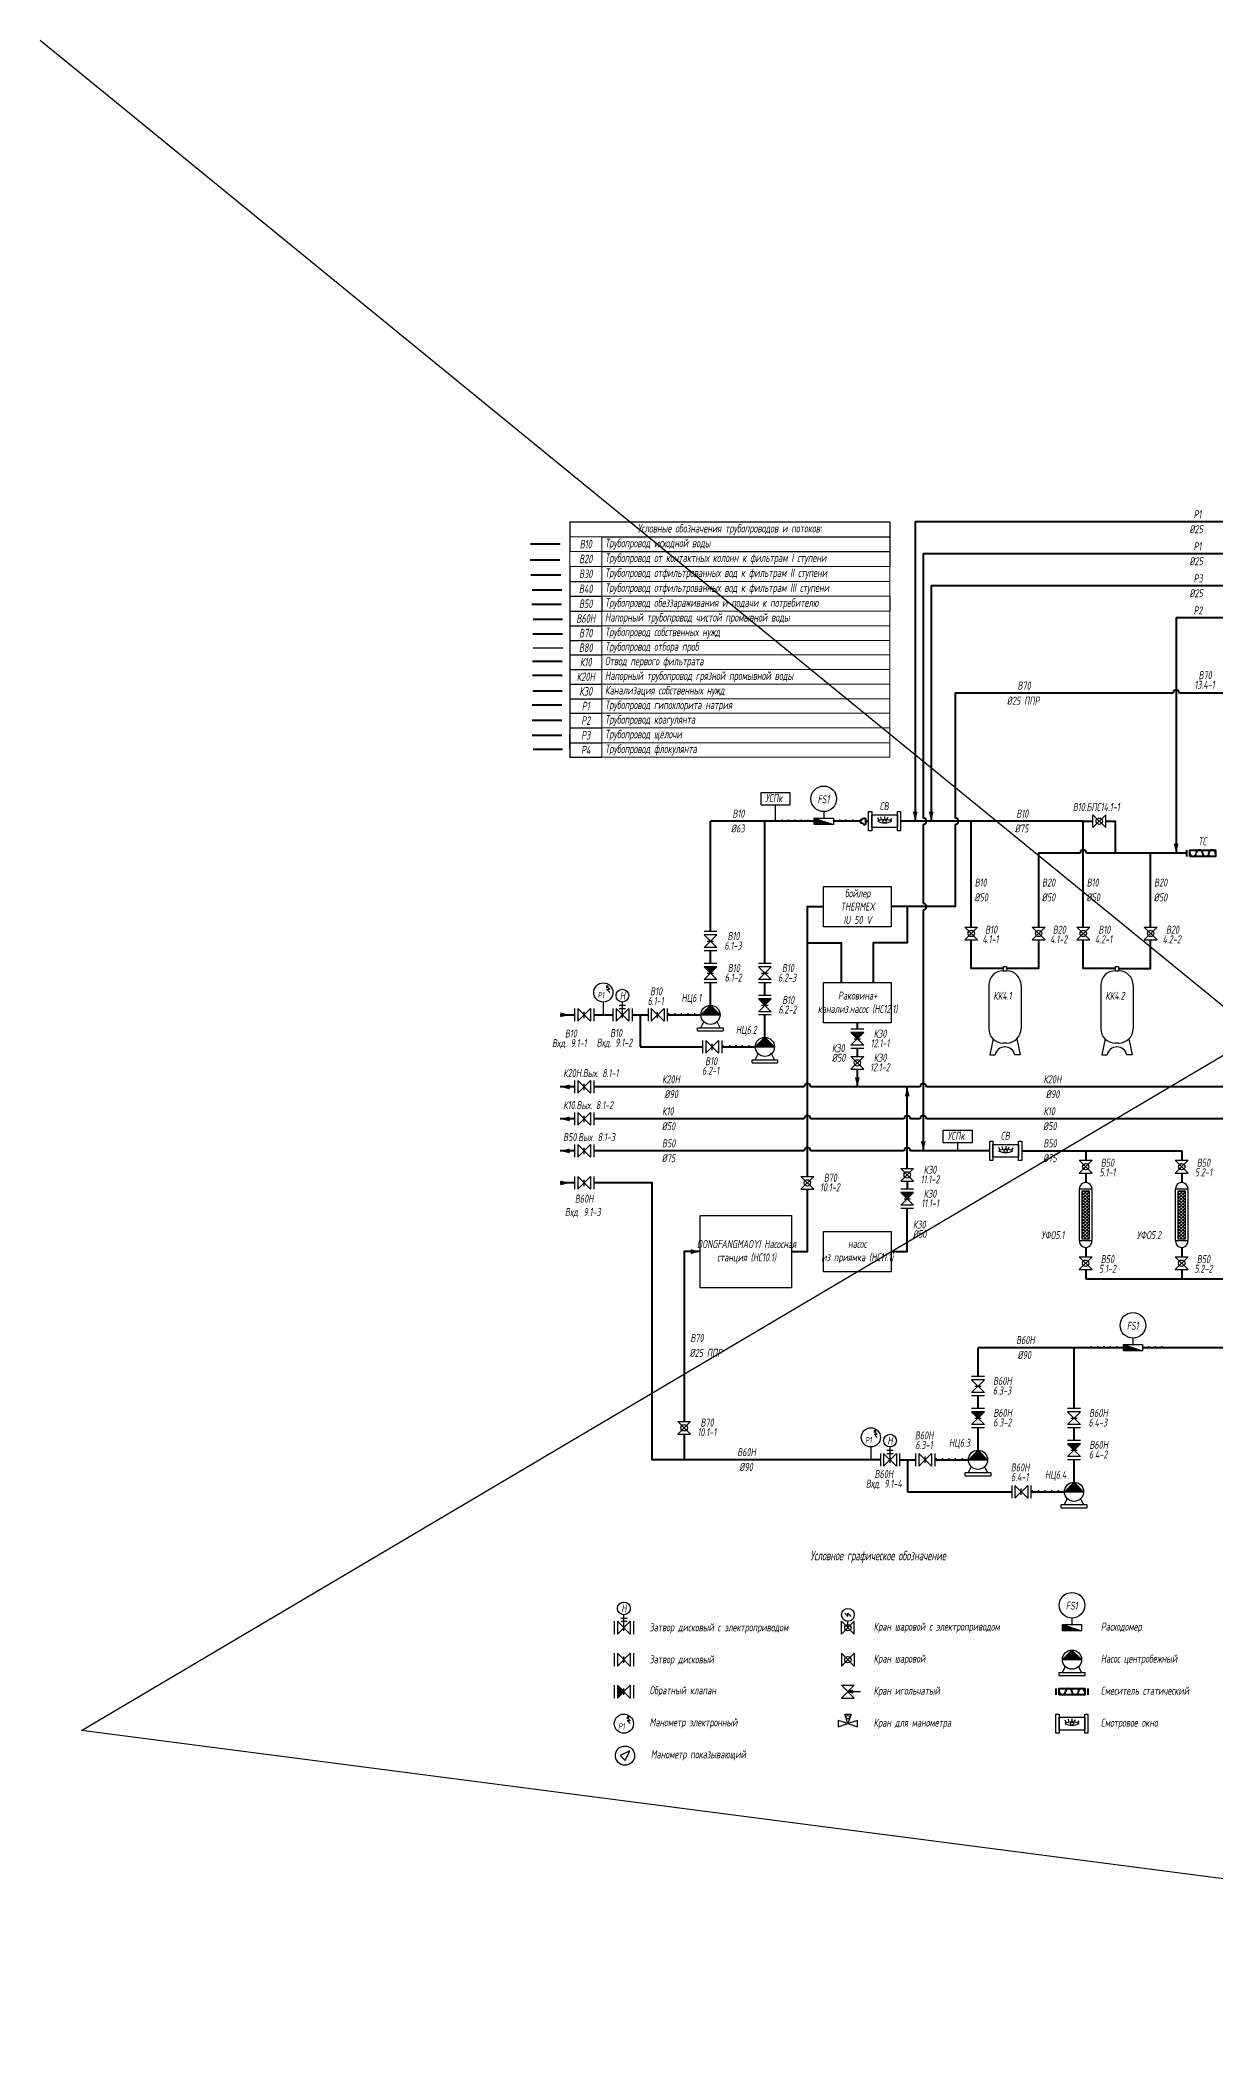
# Model space of a CAD drawing. Header units: millimetres. Extents: x 54840 to 353188, y -9604 to 53001.
# Drawn here: x 54840 to 91577, y -9604 to 53001 of the extents above; entities that cross this region are included whole.
import ezdxf

# ---------------------------------------------------------------- set-up
doc = ezdxf.new("R2010")
doc.units = ezdxf.units.MM
for name, color, linetype in [('1', 7, 'Continuous'), ('2', 7, 'Continuous'), ('G', 5, 'Continuous'), ('В80', 1, 'Continuous')]:
    doc.layers.add(name, color=color, linetype=linetype)
for name, color, linetype, lineweight in [('В10', 66, 'Continuous', 40), ('В30', 136, 'Continuous', 40), ('В40', 142, 'Continuous', 40), ('В50', 180, 'Continuous', 40), ('В60Н', 140, 'Continuous', 40), ('В70', 120, 'Continuous', 40), ('К20Н', 33, 'Continuous', 40), ('К30', 54, 'Continuous', 40), ('Р1', 202, 'Continuous', 40), ('Р4', 210, 'Continuous', 40)]:
    doc.layers.add(name, color=color, linetype=linetype, lineweight=lineweight)
for name, color, linetype, lineweight, true_color in [('В20', 7, 'Continuous', 40, 0x0a7800), ('К10', 7, 'Continuous', 40, 0xffbe00), ('Р2', 7, 'Continuous', 40, 0x991b1e), ('Р3', 7, 'Continuous', 40, 0xd19cc7)]:
    doc.layers.add(name, color=color, linetype=linetype, lineweight=lineweight, true_color=true_color)
doc.layers.add('Надписи', color=7, linetype='Continuous', true_color=0x93278f)
doc.styles.add('Eskd знаки', font='eskd.shx', dxfattribs={"width": 0.8, "oblique": 10})

# ---------------------------------------------------------------- blocks, each defined once
blk = doc.blocks.new('*T42')
at = {"color": 0, "linetype": 'ByBlock', "lineweight": -2, "transparency": 16777216}
for p, q in [((0, 0), (10000, 0)), ((0, 0), (0, -467)), ((10000, 0), (10000, -1389)), ((1000, -467), (10000, -467)), ((1000, -922), (10000, -922)), ((0, -1389), (0, -7352)), ((0, -1856), (1000, -1856)), ((0, -2322), (1000, -2322)), ((1000, -2322), (1000, -2789)), ((10000, -2322), (10000, -2789)), ((0, -2789), (1000, -2789)), ((0, -3244), (1000, -3244)), ((0, -3700), (1000, -3700)), ((0, -4156), (1000, -4156)), ((0, -4611), (1000, -4611)), ((0, -5067), (1000, -5067)), ((0, -5522), (1000, -5522)), ((0, -5978), (1000, -5978)), ((0, -6433), (1000, -6433)), ((0, -6896), (1000, -6896)), ((0, -7352), (1000, -7352))]:
    blk.add_line(p, q, dxfattribs=at)
at = {"color": 7, "linetype": 'ByBlock', "lineweight": 15, "transparency": 16777216}
for p, q in [((0, -467), (1000, -467)), ((0, -467), (0, -1389)), ((1000, -467), (1000, -2322)), ((0, -922), (1000, -922)), ((0, -1389), (10000, -1389)), ((1000, -1856), (10000, -1856)), ((10000, -1389), (10000, -2322)), ((1000, -2322), (10000, -2322)), ((1000, -2789), (10000, -2789)), ((1000, -2789), (1000, -7352)), ((10000, -2789), (10000, -7352)), ((1000, -3244), (10000, -3244)), ((1000, -3700), (10000, -3700)), ((1000, -4156), (10000, -4156)), ((1000, -4611), (10000, -4611)), ((1000, -5067), (10000, -5067)), ((1000, -5522), (10000, -5522)), ((1000, -5978), (10000, -5978)), ((1000, -6433), (10000, -6433)), ((1000, -6896), (10000, -6896)), ((1000, -7352), (10000, -7352))]:
    blk.add_line(p, q, dxfattribs=at)
at = {"color": 0, "transparency": 16777216, "style": 'Eskd знаки'}
for s, insert, char_height, width, attachment_point in [('В10', (500, -694), 266.7, 910, 5), ('Трубопровод исходной воды', (1100, -694), 266.67, 8800.02, 4), ('Условные обозначения трубопроводов и потоков:', (5000, -233), 266.67, 9997.82, 5), ('В20', (500, -1156), 266.7, 910, 5), ('Трубопровод от контактных колонн к фильтрам I ступени', (1100, -1156), 266.67, 8800.02, 4), ('В30', (500, -1622), 266.7, 970, 5), ('Трубопровод отфильтрованных вод к фильтрам II ступени', (1100, -1622), 266.67, 8800.02, 4), ('В40', (500, -2089), 266.7, 970, 5), ('В50', (500, -2556), 266.7, 970, 5), ('Трубопровод отфильтрованных вод к фильтрам III ступени', (1100, -2089), 266.67, 8800.02, 4), ('Трубопровод обеззараживания и подачи к потребителю', (1100, -2556), 266.67, 8800.02, 4), ('В60Н', (500, -3017), 266.7, 970, 5), ('Напорный трубопровод чистой промывной воды', (1100, -3017), 266.67, 8800.02, 4), ('В70', (500, -3472), 266.7, 970, 5), ('Трубопровод собственных нужд', (1100, -3472), 266.67, 8800.02, 4), ('В80', (500, -3928), 266.7, 970, 5), ('К10', (500, -4383), 266.7, 970, 5), ('Отвод первого фильтрата', (1100, -4383), 266.67, 8800.02, 4), ('Трубопровод отбора проб', (1100, -3928), 266.67, 8800.02, 4), ('К20Н', (500, -4839), 266.7, 970, 5), ('Напорный трубопровод грязной промывной воды', (1100, -4839), 266.67, 8800.02, 4), ('К30', (500, -5294), 266.7, 970, 5), ('Р1', (500, -5750), 266.7, 970, 5), ('Канализация собственных нужд', (1100, -5294), 266.67, 8800.02, 4), ('Трубопровод гипохлорита натрия', (1100, -5750), 266.67, 8800.02, 4), ('Р2', (500, -6206), 266.7, 970, 5), ('Трубопровод коагулянта', (1100, -6206), 266.67, 8800.02, 4), ('Р3', (500, -6665), 266.7, 970, 5), ('Трубопровод щёлочи', (1100, -6665), 266.67, 8800.02, 4), ('Р4', (500, -7124), 266.7, 970, 5), ('Трубопровод флокулянта', (1100, -7124), 266.67, 8800.02, 4)]:
    blk.add_mtext(s, dxfattribs=dict(at, insert=insert, char_height=char_height, width=width, attachment_point=attachment_point))

msp = doc.modelspace()

# ---------------------------------------------------------------- hatches: boundary and pattern name
h = msp.add_hatch(color=256)
h.dxf.hatch_style = 1
h.paths.add_polyline_path([(75984, 24046), (75584, 24046), (75784, 23846)])
h = msp.add_hatch(color=256)
h.dxf.hatch_style = 1
h.paths.add_polyline_path([(76084, 22546), (75784, 22846), (75485, 22546)])
h = msp.add_hatch(color=256)
h.dxf.hatch_style = 1
h.paths.add_polyline_path([(77684, 23046), (77284, 23046), (77484, 22846)])
h = msp.add_hatch(color=256)
h.dxf.hatch_style = 1
h.paths.add_polyline_path([(80573, 21996), (80173, 21996), (80373, 21796)])
h = msp.add_hatch(color=256)
h.dxf.hatch_style = 1
h.paths.add_polyline_path([(77784, 21546), (77484, 21846), (77185, 21546)])
h = msp.add_hatch(color=256)
h.dxf.hatch_style = 1
h.paths.add_polyline_path([(82132, 16996), (81732, 16996), (81932, 16796)])
h = msp.add_hatch(color=256)
h.dxf.hatch_style = 1
h.paths.add_polyline_path([(84344, 10146), (83944, 10146), (84144, 9946)])
h = msp.add_hatch(color=256)
h.dxf.hatch_style = 1
h.paths.add_polyline_path([(84443, 8646), (84144, 8946), (83845, 8646)])
h = msp.add_hatch(color=256)
h.dxf.hatch_style = 1
h.paths.add_polyline_path([(87344, 9146), (86944, 9146), (87144, 8946)])
h = msp.add_hatch(color=256)
h.dxf.hatch_style = 1
h.paths.add_polyline_path([(87443, 7646), (87144, 7946), (86845, 7646)])
h = msp.add_hatch(color=256)
h.dxf.hatch_style = 1
h.paths.add_polyline_path([(87378, 2402), (87079, 2702), (86780, 2402)])
h = msp.add_hatch(color=256)
h.dxf.hatch_style = 1
h.paths.add_polyline_path([(72879, 1602), (72879, 1202), (73079, 1402)])
at = {"layer": '1'}
h = msp.add_hatch(dxfattribs=at)
h.set_pattern_fill('ANSI37', color=256, scale=22.5, angle=-90, style=0)
h.set_pattern_definition([(315, (43495.554, 36846.265), (50.51394, 50.51394), []), (45, (43495.554, 36846.265), (-50.51394, 50.51394), [])])
h.paths.add_polyline_path([(87402, 15540), (87615, 15540), (87615, 17051), (87402, 17051)])
h = msp.add_hatch(dxfattribs=at)
h.set_pattern_fill('ANSI37', color=256, scale=22.5, angle=-90, style=0)
h.set_pattern_definition([(315, (46495.554, 36846.265), (50.51394, 50.51394), []), (45, (46495.554, 36846.265), (-50.51394, 50.51394), [])])
h.paths.add_polyline_path([(90402, 15540), (90615, 15540), (90615, 17051), (90402, 17051)])
at = {"layer": '2', "ltscale": 0.5}
for points in [[(79025, 28696), (79025, 28496), (79625, 28496)], [(88684, 12246), (88684, 12046), (89284, 12046)], [(86779, 3502), (86779, 3302), (87379, 3302)]]:
    msp.add_hatch(color=256, dxfattribs=at).paths.add_polyline_path(points)

# ---------------------------------------------------------------- linework, layer by layer
for p, q in [((78025, 28596), (78025, 28646)), ((78225, 28596), (78225, 28646)), ((78425, 28596), (78425, 28646)), ((78625, 28596), (78625, 28646)), ((78825, 28646), (78825, 28596)), ((79825, 28596), (79825, 28646)), ((80025, 28596), (80025, 28646)), ((80225, 28646), (80225, 28596)), ((87732, 28396), (87732, 28796)), ((87732, 28796), (88132, 28396)), ((87732, 28396), (88132, 28796)), ((88132, 28396), (88132, 28796)), ((75984, 25146), (75584, 25146)), ((75984, 25046), (75584, 25046)), ((75584, 25046), (75984, 24646)), ((75984, 25046), (75584, 24646)), ((83732, 25291), (84132, 25291)), ((84132, 25291), (83732, 24891)), ((83732, 25291), (84132, 24891)), ((85837, 25291), (86237, 25291)), ((86237, 25291), (85837, 24891)), ((85837, 25291), (86237, 24891)), ((87232, 25291), (87632, 25291)), ((87632, 25291), (87232, 24891)), ((87232, 25291), (87632, 24891)), ((89337, 25291), (89737, 25291)), ((89737, 25291), (89337, 24891)), ((89337, 25291), (89737, 24891)), ((75984, 24646), (75584, 24646)), ((75984, 24546), (75584, 24546)), ((75684, 24846), (75884, 24846)), ((83732, 24891), (84132, 24891)), ((85837, 24891), (86237, 24891)), ((87232, 24891), (87632, 24891)), ((89337, 24891), (89737, 24891)), ((75984, 24146), (75584, 24146)), ((75984, 24046), (75584, 24046)), ((75584, 24046), (75984, 23646)), ((75984, 24046), (75584, 23646)), ((75684, 23846), (75884, 23846)), ((77684, 24146), (77284, 24146)), ((77684, 24046), (77284, 24046)), ((77284, 24046), (77684, 23646)), ((77684, 24046), (77284, 23646)), ((77384, 23846), (77584, 23846)), ((72637, 23346), (72537, 23446)), ((72637, 23246), (72537, 23346)), ((72537, 23346), (72637, 23346)), ((75984, 23646), (75584, 23646)), ((75984, 23546), (75584, 23546)), ((77684, 23646), (77284, 23646)), ((77684, 23546), (77284, 23546)), ((71539, 22746), (71539, 22346)), ((71639, 22746), (71639, 22346)), ((71639, 22346), (72039, 22746)), ((71639, 22746), (72039, 22346)), ((71839, 22446), (71839, 22646)), ((72039, 22746), (72039, 22346)), ((72139, 22746), (72139, 22346)), ((72437, 22946), (72437, 22546)), ((72734, 22746), (72734, 22346)), ((72834, 22746), (72834, 22346)), ((72834, 22346), (73234, 22746)), ((72834, 22746), (73234, 22346)), ((72934, 22846), (73134, 22846)), ((72934, 22746), (73134, 22746)), ((73034, 22446), (73034, 22946)), ((73234, 22746), (73234, 22346)), ((73334, 22746), (73334, 22346)), ((73834, 22746), (73834, 22346)), ((73934, 22746), (73934, 22346)), ((73934, 22346), (74334, 22746)), ((73934, 22746), (74334, 22346)), ((74134, 22446), (74134, 22646)), ((74334, 22746), (74334, 22346)), ((74434, 22746), (74434, 22346)), ((74484, 22546), (74484, 22596)), ((74684, 22546), (74684, 22596)), ((74884, 22546), (74884, 22596)), ((75084, 22546), (75084, 22596)), ((75284, 22596), (75284, 22546)), ((75484, 22546), (76084, 22546)), ((77684, 23146), (77284, 23146)), ((77684, 23046), (77284, 23046)), ((77284, 23046), (77684, 22646)), ((77684, 23046), (77284, 22646)), ((77684, 22646), (77284, 22646)), ((77684, 22546), (77284, 22546)), ((77384, 22846), (77584, 22846)), ((75384, 22046), (75384, 22146)), ((75384, 22146), (76184, 22146)), ((75384, 22046), (76184, 22046)), ((75484, 22146), (75584, 22346)), ((76084, 22146), (75984, 22346)), ((76184, 22146), (76184, 22046)), ((80573, 22096), (80173, 22096)), ((80573, 21996), (80173, 21996)), ((80173, 21996), (80573, 21596)), ((80573, 21996), (80173, 21596)), ((75535, 21746), (75535, 21346)), ((75635, 21746), (75635, 21346)), ((75635, 21346), (76035, 21746)), ((75635, 21746), (76035, 21346)), ((75835, 21446), (75835, 21646)), ((76035, 21746), (76035, 21346)), ((76135, 21746), (76135, 21346)), ((76185, 21546), (76185, 21596)), ((76385, 21546), (76385, 21596)), ((76585, 21546), (76585, 21596)), ((76785, 21546), (76785, 21596)), ((76985, 21596), (76985, 21546)), ((77184, 21546), (77784, 21546)), ((77184, 21146), (77284, 21346)), ((77784, 21146), (77684, 21346)), ((80573, 21596), (80173, 21596)), ((80573, 21496), (80173, 21496)), ((80273, 21796), (80473, 21796)), ((77084, 21046), (77084, 21146)), ((77084, 21146), (77884, 21146)), ((77084, 21046), (77884, 21046)), ((77884, 21146), (77884, 21046)), ((80173, 21246), (80573, 21246)), ((80573, 21246), (80173, 20846)), ((80173, 21246), (80573, 20846)), ((80173, 20846), (80573, 20846)), ((71539, 20496), (71539, 20096)), ((71639, 20496), (71639, 20096)), ((71639, 20096), (72039, 20496)), ((71639, 20496), (72039, 20096)), ((71839, 20196), (71839, 20396)), ((72039, 20496), (72039, 20096)), ((72139, 20496), (72139, 20096)), ((71539, 19496), (71539, 19096)), ((71639, 19496), (71639, 19096)), ((71639, 19096), (72039, 19496)), ((71639, 19496), (72039, 19096)), ((72039, 19496), (72039, 19096)), ((72139, 19496), (72139, 19096)), ((71839, 19196), (71839, 19396)), ((71539, 18496), (71539, 18096)), ((71639, 18496), (71639, 18096)), ((71639, 18096), (72039, 18496)), ((71639, 18496), (72039, 18096)), ((71839, 18196), (71839, 18396)), ((72039, 18496), (72039, 18096)), ((72139, 18496), (72139, 18096)), ((81732, 17746), (82132, 17746)), ((82132, 17746), (81732, 17346)), ((81732, 17746), (82132, 17346)), ((87308, 18002), (87708, 18002)), ((87708, 18002), (87308, 17602)), ((87308, 18002), (87708, 17602)), ((87308, 17602), (87708, 17602)), ((90308, 18002), (90708, 18002)), ((90708, 18002), (90308, 17602)), ((90308, 18002), (90708, 17602)), ((90308, 17602), (90708, 17602)), ((71539, 17496), (71539, 17096)), ((71639, 17496), (71639, 17096)), ((71639, 17096), (72039, 17496)), ((71639, 17496), (72039, 17096)), ((71839, 17196), (71839, 17396)), ((72039, 17496), (72039, 17096)), ((72139, 17496), (72139, 17096)), ((78612, 17496), (79012, 17496)), ((79012, 17496), (78612, 17096)), ((78612, 17496), (79012, 17096)), ((78612, 17096), (79012, 17096)), ((81732, 17346), (82132, 17346)), ((82132, 17096), (81732, 17096)), ((82132, 16996), (81732, 16996)), ((81732, 16996), (82132, 16596)), ((82132, 16996), (81732, 16596)), ((82132, 16596), (81732, 16596)), ((82132, 16496), (81732, 16496)), ((81832, 16796), (82032, 16796)), ((87308, 14987), (87708, 14987)), ((87708, 14987), (87308, 14587)), ((87308, 14987), (87708, 14587)), ((87308, 14587), (87708, 14587)), ((90308, 14987), (90708, 14987)), ((90708, 14987), (90308, 14587)), ((90308, 14987), (90708, 14587)), ((90308, 14587), (90708, 14587)), ((87684, 12146), (87684, 12196)), ((87884, 12146), (87884, 12196)), ((88084, 12146), (88084, 12196)), ((88284, 12146), (88284, 12196)), ((88484, 12196), (88484, 12146)), ((89484, 12146), (89484, 12196)), ((89684, 12146), (89684, 12196)), ((89884, 12196), (89884, 12146)), ((84344, 11246), (83944, 11246)), ((84344, 11146), (83944, 11146)), ((83944, 11146), (84344, 10746)), ((84344, 11146), (83944, 10746)), ((84344, 10746), (83944, 10746)), ((84344, 10646), (83944, 10646)), ((84044, 10946), (84244, 10946)), ((84344, 10246), (83944, 10246)), ((84344, 10146), (83944, 10146)), ((83944, 10146), (84344, 9746)), ((84344, 10146), (83944, 9746)), ((87344, 10246), (86944, 10246)), ((87344, 10146), (86944, 10146)), ((86944, 10146), (87344, 9746)), ((87344, 10146), (86944, 9746)), ((74763, 9846), (75163, 9846)), ((75163, 9846), (74763, 9446)), ((74763, 9846), (75163, 9446)), ((74763, 9446), (75163, 9446)), ((80996, 9446), (80896, 9546)), ((80996, 9346), (80896, 9446)), ((80896, 9446), (80996, 9446)), ((84344, 9746), (83944, 9746)), ((84344, 9646), (83944, 9646)), ((84044, 9946), (84244, 9946)), ((87344, 9746), (86944, 9746)), ((87344, 9646), (86944, 9646)), ((87044, 9946), (87244, 9946)), ((80796, 9046), (80796, 8646)), ((81094, 8846), (81094, 8446)), ((81194, 8846), (81194, 8446)), ((81194, 8446), (81594, 8846)), ((81194, 8846), (81594, 8446)), ((81294, 8946), (81494, 8946)), ((81294, 8846), (81494, 8846)), ((81394, 8546), (81394, 9046)), ((81594, 8846), (81594, 8446)), ((81694, 8846), (81694, 8446)), ((82194, 8846), (82194, 8446)), ((82294, 8846), (82294, 8446)), ((82294, 8446), (82694, 8846)), ((82294, 8846), (82694, 8446)), ((82694, 8846), (82694, 8446)), ((82794, 8846), (82794, 8446)), ((87344, 9246), (86944, 9246)), ((87344, 9146), (86944, 9146)), ((86944, 9146), (87344, 8746)), ((87344, 9146), (86944, 8746)), ((87044, 8946), (87244, 8946)), ((82494, 8546), (82494, 8746)), ((82844, 8646), (82844, 8696)), ((83044, 8646), (83044, 8696)), ((83244, 8646), (83244, 8696)), ((83444, 8646), (83444, 8696)), ((83644, 8696), (83644, 8646)), ((83744, 8146), (83744, 8246)), ((83744, 8246), (84544, 8246)), ((83744, 8146), (84544, 8146)), ((83844, 8646), (84444, 8646)), ((83844, 8246), (83944, 8446)), ((84444, 8246), (84344, 8446)), ((84544, 8246), (84544, 8146)), ((87344, 8746), (86944, 8746)), ((87344, 8646), (86944, 8646)), ((85195, 7846), (85195, 7446)), ((85295, 7846), (85295, 7446)), ((85295, 7446), (85695, 7846)), ((85295, 7846), (85695, 7446)), ((85495, 7546), (85495, 7746)), ((85695, 7846), (85695, 7446)), ((85795, 7846), (85795, 7446)), ((85845, 7646), (85845, 7696)), ((86045, 7646), (86045, 7696)), ((86245, 7646), (86245, 7696)), ((86445, 7646), (86445, 7696)), ((86645, 7696), (86645, 7646)), ((86844, 7646), (87444, 7646)), ((86744, 7146), (86744, 7246)), ((86744, 7246), (87544, 7246)), ((86744, 7146), (87544, 7146)), ((86844, 7246), (86944, 7446)), ((87444, 7246), (87344, 7446)), ((87544, 7246), (87544, 7146)), ((73079, 3302), (73079, 3802)), ((79979, 3852), (80079, 3752)), ((80079, 3752), (80079, 3852)), ((80079, 3852), (80179, 3752)), ((72779, 3602), (72779, 3202)), ((72879, 3602), (72879, 3202)), ((72879, 3202), (73279, 3602)), ((72879, 3602), (73279, 3202)), ((72979, 3702), (73179, 3702)), ((72979, 3602), (73179, 3602)), ((73279, 3602), (73279, 3202)), ((73379, 3602), (73379, 3202)), ((79879, 3202), (79879, 3602)), ((79879, 3602), (80279, 3202)), ((79879, 3202), (80279, 3602)), ((80079, 3402), (80079, 3602)), ((80279, 3202), (80279, 3602)), ((72779, 2602), (72779, 2202)), ((72879, 2602), (72879, 2202)), ((72879, 2202), (73279, 2602)), ((72879, 2602), (73279, 2202)), ((73279, 2602), (73279, 2202)), ((73379, 2602), (73379, 2202)), ((79879, 2602), (79879, 2202)), ((80279, 2202), (79879, 2602)), ((80279, 2602), (79879, 2202)), ((80279, 2602), (80279, 2202)), ((73079, 2302), (73079, 2502)), ((86679, 1902), (86679, 2002)), ((86679, 2002), (87479, 2002)), ((86679, 1902), (87479, 1902)), ((86779, 2402), (87379, 2402)), ((86779, 2002), (86879, 2202)), ((87379, 2002), (87279, 2202)), ((87479, 2002), (87479, 1902)), ((72779, 1602), (72779, 1202)), ((72879, 1602), (72879, 1202)), ((72879, 1202), (73279, 1602)), ((72879, 1602), (73279, 1202)), ((73079, 1302), (73079, 1502)), ((73279, 1602), (73279, 1202)), ((73379, 1602), (73379, 1202)), ((79879, 1602), (80279, 1602)), ((80279, 1602), (79879, 1202)), ((79879, 1602), (80279, 1202)), ((80219, 1452), (80079, 1402)), ((80079, 1402), (80219, 1362)), ((80079, 1402), (80471, 1402)), ((80219, 1452), (80219, 1362)), ((79879, 1202), (80279, 1202)), ((80079, 402), (79979, 702)), ((79979, 702), (80179, 702)), ((80179, 702), (80079, 402)), ((73279, 502), (73179, 602)), ((73279, 402), (73179, 502)), ((73179, 502), (73279, 502)), ((79779, 502), (79779, 302)), ((80079, 402), (79779, 502)), ((79779, 302), (80079, 402)), ((80379, 502), (80079, 402)), ((80079, 402), (80379, 302)), ((80379, 302), (80379, 502)), ((73265, -447), (72965, -597)), ((72965, -597), (73115, -747)), ((73115, -747), (73265, -447)), ((73115, -747), (73265, -447))]:
    msp.add_line(p, q)
at = {"ltscale": 10}
for p, q in [((75784, 22846), (75485, 22546)), ((75784, 22846), (76084, 22546)), ((77484, 21846), (77185, 21546)), ((77484, 21846), (77784, 21546)), ((84144, 8946), (83845, 8646)), ((84144, 8946), (84443, 8646)), ((87144, 7946), (86845, 7646)), ((87144, 7946), (87443, 7646)), ((87079, 2702), (86780, 2402)), ((87079, 2702), (87378, 2402))]:
    msp.add_line(p, q, dxfattribs=at)
for points in [[(71389, 30860), (71389, 31310)], [(77815, 28596), (77815, 29096)], [(83508, 18296), (83508, 18546)]]:
    msp.add_lwpolyline(points)
for points in [[(78265, 29096), (77365, 29096), (77365, 29496), (78265, 29496)], [(79313, 26559), (81432, 26559), (81432, 25296), (79313, 25296)], [(79313, 23559), (81432, 23559), (81432, 22296), (79313, 22296)], [(83958, 18546), (83058, 18546), (83058, 18946), (83958, 18946)], [(75463, 16281), (78313, 16281), (78313, 14018), (75463, 14018)], [(79313, 15781), (81432, 15781), (81432, 14518), (79313, 14518)]]:
    msp.add_lwpolyline(points, close=True)
for centre, radius in [((87932, 28596), 100), ((83932, 25091), 100), ((86037, 25091), 100), ((87432, 25091), 100), ((89537, 25091), 100), ((72437, 23246), 300), ((73034, 23146), 200), ((75784, 22546), 300), ((77484, 21546), 300), ((80373, 21046), 100), ((81932, 17546), 100), ((87508, 17802), 100), ((90508, 17802), 100), ((78812, 17296), 100), ((87508, 14787), 100), ((90508, 14787), 100), ((74963, 9646), 100), ((80796, 9346), 300), ((81394, 9246), 200), ((84144, 8646), 300), ((87144, 7646), 300), ((73079, 4002), 200), ((80079, 3802), 200), ((80079, 3402), 100), ((87079, 2402), 300), ((80079, 2402), 100), ((73079, 402), 300), ((80079, 602), 56.9), ((73115, -597), 300)]:
    msp.add_circle(centre, radius)
at = {"layer": '1'}
for p, q in [((81045, 28633), (81010, 28704)), ((81132, 28653), (81112, 28731)), ((81225, 28746), (81225, 28646)), ((81298, 28651), (81337, 28720)), ((81406, 28622), (81454, 28689)), ((84932, 24061), (85037, 24061)), ((84932, 24061), (84932, 23922)), ((84932, 23922), (85037, 23922)), ((85037, 24061), (85037, 23922)), ((88432, 24061), (88537, 24061)), ((88432, 24061), (88432, 23922)), ((88432, 23922), (88537, 23922)), ((88537, 24061), (88537, 23922)), ((72537, 23446), (72587, 23446)), ((72587, 23446), (72537, 23446)), ((72537, 23446), (72537, 23396)), ((72537, 23396), (72587, 23446)), ((84479, 23469), (84479, 22118)), ((85490, 23469), (85490, 22118)), ((87979, 23469), (87979, 22118)), ((88990, 23469), (88990, 22118)), ((85037, 21665), (84932, 21665)), ((88537, 21665), (88432, 21665)), ((84829, 18333), (84794, 18404)), ((84916, 18353), (84895, 18430)), ((85008, 18446), (85008, 18346)), ((85082, 18351), (85120, 18420)), ((85189, 18322), (85238, 18389)), ((80896, 9546), (80946, 9546)), ((80946, 9546), (80896, 9546)), ((80896, 9546), (80896, 9496)), ((80896, 9496), (80946, 9546)), ((73179, 602), (73229, 602)), ((73229, 602), (73179, 602)), ((73179, 602), (73179, 552)), ((73179, 552), (73229, 602)), ((86899, 439), (86864, 510)), ((86986, 459), (86966, 537)), ((87079, 552), (87079, 452)), ((87152, 457), (87190, 526)), ((87259, 428), (87308, 495))]:
    msp.add_line(p, q, dxfattribs=at)
at = {"layer": '1', "ltscale": 0.166667}
for p, q in [((84614, 21795), (84510, 21296)), ((84510, 21296), (84676, 21296)), ((85459, 21296), (85293, 21296)), ((85355, 21795), (85459, 21296)), ((88114, 21795), (88010, 21296)), ((88010, 21296), (88176, 21296)), ((88959, 21296), (88793, 21296)), ((88855, 21795), (88959, 21296))]:
    msp.add_line(p, q, dxfattribs=at)
at = {"layer": '1'}
for points in [[(80725, 28896), (80825, 28896), (80825, 28296), (80725, 28296)], [(81625, 28896), (81725, 28896), (81725, 28296), (81625, 28296)], [(80825, 28796), (81625, 28796), (81625, 28396), (80825, 28396)], [(84508, 18596), (84608, 18596), (84608, 17996), (84508, 17996)], [(84608, 18496), (85408, 18496), (85408, 18096), (84608, 18096)], [(85408, 18596), (85508, 18596), (85508, 17996), (85408, 17996)], [(87702, 17106), (87702, 15484), (87314, 15484), (87314, 17106)], [(87615, 17051), (87615, 15540), (87402, 15540), (87402, 17051)], [(90702, 17106), (90702, 15484), (90314, 15484), (90314, 17106)], [(90615, 17051), (90615, 15540), (90402, 15540), (90402, 17051)], [(86579, 702), (86679, 702), (86679, 102), (86579, 102)], [(87479, 702), (87579, 702), (87579, 102), (87479, 102)], [(86679, 602), (87479, 602), (87479, 202), (86679, 202)]]:
    msp.add_lwpolyline(points, close=True, dxfattribs=at)
for centre in [(81225, 28596), (85008, 18296), (87079, 402)]:
    msp.add_circle(centre, 50, dxfattribs=at)
for centre, radius, start, end in [((81225, 28120), 527, 64.72028, 115.27972), ((81225, 29078), 531, 244.94238, 295.05762), ((84932, 23469), 454, 90, 180), ((85037, 23469), 454, 0, 90), ((88432, 23469), 454, 90, 180), ((88537, 23469), 454, 0, 90), ((84932, 22118), 454, 180, 270), ((85037, 22118), 454, 270, 0), ((88432, 22118), 454, 180, 270), ((88537, 22118), 454, 270, 0), ((85008, 17820), 527, 64.72028, 115.27972), ((85008, 18777), 531, 244.94238, 295.05762), ((87508, 17114), 194, 357.67129, 182.32871), ((90508, 17114), 194, 357.67129, 182.32871), ((87508, 15475), 194, 177.50774, 2.49226), ((90508, 15475), 194, 177.50774, 2.49226), ((87079, -74), 527, 64.72028, 115.27972), ((87079, 884), 531, 244.94238, 295.05762)]:
    msp.add_arc(centre, radius, start, end, dxfattribs=at)
at = {"layer": '1', "ltscale": 0.166667}
for centre in [(84984, 21229), (88484, 21229)]:
    msp.add_arc(centre, 316, 12.34176, 167.65824, dxfattribs=at)
at = {"layer": '2', "ltscale": 0.5}
for p, q in [((79325, 28904), (79325, 28696)), ((79025, 28696), (79625, 28496)), ((88684, 12246), (89284, 12046)), ((88984, 12454), (88984, 12246)), ((86779, 3502), (87379, 3302)), ((87079, 3710), (87079, 3502))]:
    msp.add_line(p, q, dxfattribs=at)
for points in [[(79025, 28696), (79625, 28696), (79625, 28496), (79025, 28496)], [(88684, 12246), (89284, 12246), (89284, 12046), (88684, 12046)], [(86779, 3502), (87379, 3502), (87379, 3302), (86779, 3302)]]:
    msp.add_lwpolyline(points, close=True, dxfattribs=at)
for centre in [(79325, 29296), (88984, 12846), (87079, 4102)]:
    msp.add_circle(centre, 400, dxfattribs=at)
at = {"layer": 'G', "color": 0}
msp.add_lwpolyline([(71389, 37479), (71389, 37018)], dxfattribs=at)
at = {"layer": 'В10'}
for p, q in [((71089, 37249), (70161, 37249)), ((77484, 28596), (75784, 28596)), ((75784, 25146), (75784, 28596)), ((77484, 24146), (77484, 28596)), ((79025, 28596), (77484, 28596)), ((80475, 28596), (79625, 28596)), ((80475, 28646), (80475, 28546)), ((80475, 28646), (80525, 28646)), ((80475, 28546), (80525, 28546)), ((80525, 28646), (80575, 28696)), ((80525, 28546), (80575, 28496)), ((80575, 28696), (80625, 28696)), ((80575, 28496), (80625, 28496)), ((80625, 28696), (80625, 28496)), ((80625, 28596), (80725, 28596)), ((75784, 24146), (75784, 24546)), ((75784, 22846), (75784, 23546)), ((77484, 23146), (77484, 23546)), ((71089, 22546), (71539, 22546)), ((72139, 22546), (72734, 22546)), ((73334, 22546), (73834, 22546)), ((73584, 22546), (73584, 21546)), ((74434, 22546), (75485, 22546)), ((77484, 21846), (77484, 22546)), ((73584, 21546), (75535, 21546)), ((76135, 21546), (77184, 21546))]:
    msp.add_line(p, q, dxfattribs=at)
for points in [[(87432, 25291), (87432, 28596), (81725, 28596)], [(83932, 25291), (83932, 28596)], [(87432, 28596), (87732, 28596)], [(88132, 28596), (88432, 28596), (88432, 27596)], [(84932, 23991), (83932, 23991), (83932, 24891)], [(88432, 23991), (87432, 23991), (87432, 24891)]]:
    msp.add_lwpolyline(points, dxfattribs=at)
msp.add_lwpolyline([(71089, 22546, 154, 0, 0), (71389, 22546, 0, 0, 0)], format="xyseb", dxfattribs=at)
at = {"layer": 'В20', "ltscale": 0.3}
msp.add_line((70153, 36760), (71081, 36760), dxfattribs=at)
at = {"layer": 'В20'}
msp.add_line((90660, 27696), (90660, 27496), dxfattribs=at)
at = {"layer": 'В20', "color": 7}
for p, q in [((86579, 1502), (86579, 1302)), ((87579, 1502), (87579, 1302))]:
    msp.add_line(p, q, dxfattribs=at)
at = {"layer": 'В20'}
for points in [[(87332, 27596), (86037, 27596), (86037, 25291)], [(90660, 27596), (87532, 27596)], [(89537, 25291), (89537, 27596)], [(86037, 24891), (86037, 23991), (85037, 23991)], [(88537, 23991), (89537, 23991), (89537, 24891)]]:
    msp.add_lwpolyline(points, dxfattribs=at)
msp.add_lwpolyline([(90760, 27496), (90760, 27696), (91560, 27696), (91560, 27496)], close=True, dxfattribs=at)
at = {"layer": 'В20', "color": 7}
msp.add_lwpolyline([(86679, 1302), (86679, 1502), (87479, 1502), (87479, 1302)], close=True, dxfattribs=at)
at = {"layer": 'В20'}
for centre, start, end in [((87432, 27596), 359.7459, 180.2541), ((90860, 27596), 180, 0), ((91060, 27596), 0, 180), ((91260, 27596), 180, 0), ((91460, 27596), 0, 180)]:
    msp.add_arc(centre, 100, start, end, dxfattribs=at)
at = {"layer": 'В20', "color": 7}
for centre, start, end in [((86779, 1402), 180, 0), ((86979, 1402), 0, 180), ((87179, 1402), 180, 0), ((87379, 1402), 0, 180)]:
    msp.add_arc(centre, 100, start, end, dxfattribs=at)
at = {"layer": 'В30', "ltscale": 0.3}
msp.add_line((70176, 36296), (71105, 36296), dxfattribs=at)
at = {"layer": 'В40', "ltscale": 0.3}
msp.add_line((70215, 35829), (71144, 35829), dxfattribs=at)
at = {"layer": 'В50'}
for p, q in [((71129, 35363), (70206, 35363)), ((85508, 18296), (90508, 18296)), ((87508, 15279), (87508, 14987)), ((90508, 15279), (90508, 14987)), ((87508, 14587), (87508, 14296)), ((90508, 14587), (90508, 14296)), ((87508, 14296), (91884, 14296))]:
    msp.add_line(p, q, dxfattribs=at)
msp.add_lwpolyline([(71389, 18296, 154, 0, 0), (71089, 18296, 0, 0, 0)], format="xyseb", dxfattribs=at)
for points in [[(71539, 18296), (71089, 18296)], [(78713, 18296), (72139, 18296)], [(81832, 18296), (78913, 18296)], [(84508, 18296), (82032, 18296)], [(87508, 18296), (87508, 18002)], [(90508, 18296), (90508, 18002)], [(87508, 17602), (87508, 17308)], [(90508, 17602), (90508, 17308)]]:
    msp.add_lwpolyline(points, dxfattribs=at)
for centre in [(78813, 18296), (81932, 18296)]:
    msp.add_arc(centre, 100, 359.7459, 180.2541, dxfattribs=at)
at = {"layer": 'В60Н'}
for p, q in [((71166, 34902), (70244, 34902)), ((87144, 12146), (84144, 12146)), ((84144, 11246), (84144, 12146)), ((87144, 10246), (87144, 12146)), ((88684, 12146), (87144, 12146)), ((91984, 12146), (89284, 12146)), ((84144, 10246), (84144, 10646)), ((84144, 8946), (84144, 9646)), ((87144, 9246), (87144, 9646)), ((81694, 8646), (82194, 8646)), ((81944, 8646), (81944, 7646)), ((82794, 8646), (83844, 8646)), ((87144, 7946), (87144, 8646)), ((81944, 7646), (85195, 7646)), ((85795, 7646), (86844, 7646))]:
    msp.add_line(p, q, dxfattribs=at)
msp.add_lwpolyline([(71089, 17296, 154, 0, 0), (71389, 17296, 0, 0, 0)], format="xyseb", dxfattribs=at)
for points in [[(71539, 17296), (71089, 17296)], [(81094, 8646), (73963, 8646), (73963, 17296), (72139, 17296)]]:
    msp.add_lwpolyline(points, dxfattribs=at)
at = {"layer": 'В70'}
msp.add_line((71158, 34437), (70236, 34437), dxfattribs=at)
for points in [[(90234, 32596), (83432, 32596), (83432, 28696)], [(95034, 32596), (90434, 32596)], [(83432, 28496), (83432, 25928), (81432, 25928)], [(78813, 17496), (78813, 25928), (79313, 25928)], [(81932, 25928), (81932, 24796), (80873, 24796), (80873, 23559)], [(78813, 24796), (79873, 24796), (79873, 23559)], [(78313, 15149), (78813, 15149), (78813, 17096)], [(75463, 15149), (74963, 15149), (74963, 9846)], [(74963, 9446), (74963, 8646)]]:
    msp.add_lwpolyline(points, dxfattribs=at)
msp.add_lwpolyline([(75163, 15149, 154, 0, 0), (75463, 15149, 0, 0, 0)], format="xyseb", dxfattribs=at)
for centre, start, end in [((90334, 32596), 359.7459, 180.2541), ((83432, 28596), 269.7459, 90.2541)]:
    msp.add_arc(centre, 100, start, end, dxfattribs=at)
at = {"layer": 'В80'}
msp.add_line((71173, 34006), (70250, 34006), dxfattribs=at)
at = {"layer": 'К10'}
msp.add_line((71152, 33583), (70229, 33583), dxfattribs=at)
msp.add_lwpolyline([(71389, 19296, 154, 0, 0), (71089, 19296, 0, 0, 0)], format="xyseb", dxfattribs=at)
for points in [[(71539, 19296), (71089, 19296)], [(78713, 19296), (72139, 19296)], [(81832, 19296), (78913, 19296)], [(82332, 19296), (82032, 19296)], [(91884, 19296), (82532, 19296)]]:
    msp.add_lwpolyline(points, dxfattribs=at)
for centre in [(78813, 19296), (81932, 19296), (82432, 19296)]:
    msp.add_arc(centre, 100, 359.7459, 180.2541, dxfattribs=at)
at = {"layer": 'К20Н'}
msp.add_line((71148, 33150), (70226, 33150), dxfattribs=at)
msp.add_lwpolyline([(71389, 20296, 154, 0, 0), (71089, 20296, 0, 0, 0)], format="xyseb", dxfattribs=at)
for points in [[(71539, 20296), (71089, 20296)], [(78713, 20296), (72139, 20296)], [(82332, 20296), (78913, 20296)], [(91884, 20296), (82532, 20296)]]:
    msp.add_lwpolyline(points, dxfattribs=at)
for centre in [(78813, 20296), (82432, 20296)]:
    msp.add_arc(centre, 100, 359.7459, 180.2541, dxfattribs=at)
at = {"layer": 'К30'}
msp.add_line((71153, 32656), (70231, 32656), dxfattribs=at)
for points in [[(80373, 22296), (80373, 22096)], [(80373, 21496), (80373, 21246)], [(80373, 20846), (80373, 20296)], [(81932, 17746), (81932, 20296)], [(81932, 17346), (81932, 17096)], [(81432, 15149), (81932, 15149), (81932, 16496)]]:
    msp.add_lwpolyline(points, dxfattribs=at)
for points in [[(80373, 20596, 154, 0, 0), (80373, 20296, 0, 0, 0)], [(81932, 19996, 154, 0, 0), (81932, 20296, 0, 0, 0)]]:
    msp.add_lwpolyline(points, format="xyseb", dxfattribs=at)
at = {"layer": 'Надписи'}
msp.add_lwpolyline([(54840, 53001), (131514, -9604), (56133, 184), (132623, 45429)], dxfattribs=at)
at = {"layer": 'Р1'}
msp.add_line((71146, 32218), (70217, 32218), dxfattribs=at)
for points in [[(101384, 34946), (101384, 37946), (82182, 37946), (82182, 28596)], [(99584, 34946), (99084, 34946), (99084, 36946), (82432, 36946), (82432, 28696)], [(82432, 28496), (82432, 26028)], [(82432, 25828), (82432, 18296)]]:
    msp.add_lwpolyline(points, dxfattribs=at)
for points in [[(82182, 28896, 154, 0, 0), (82182, 28596, 0, 0, 0)], [(82432, 18596, 154, 0, 0), (82432, 18296, 0, 0, 0)]]:
    msp.add_lwpolyline(points, format="xyseb", dxfattribs=at)
for centre in [(82432, 28596), (82432, 25928)]:
    msp.add_arc(centre, 100, 269.7459, 90.2541, dxfattribs=at)
at = {"layer": 'Р2'}
msp.add_line((70214, 31749), (71136, 31749), dxfattribs=at)
msp.add_lwpolyline([(91834, 34946), (90334, 34946), (90334, 27596)], dxfattribs=at)
msp.add_lwpolyline([(90334, 27896, 154, 0, 0), (90334, 27596, 0, 0, 0)], format="xyseb", dxfattribs=at)
at = {"layer": 'Р3'}
msp.add_line((71140, 31278), (70217, 31278), dxfattribs=at)
msp.add_lwpolyline([(96584, 34946), (96084, 34946), (96084, 35946), (82682, 35946), (82682, 28596)], dxfattribs=at)
msp.add_lwpolyline([(82682, 28896, 154, 0, 0), (82682, 28596, 0, 0, 0)], format="xyseb", dxfattribs=at)
at = {"layer": 'Р4'}
msp.add_line((70241, 30847), (71164, 30847), dxfattribs=at)

# ---------------------------------------------------------------- block references
msp.add_blockref('*T42', (71389, 37946))

# ---------------------------------------------------------------- texts
at = {"layer": '1', "style": 'Eskd знаки'}
for s, width, gutter_width, heights, insert, char_height, attachment_point in [('УСПк', 2263.46, 22.5, [0], (77502, 29444), 250, 1), ('СВ', 2263.46, 22.5, [0], (81350, 29192), 250, 3), ('ТС', 2263.46, 22.5, [0], (91285, 28092), 250, 3), ('P1', 522.43, 22.5, [0], (72257, 23260), 200, 1), ('УСПк', 2263.46, 22.5, [0], (83196, 18894), 250, 1), ('СВ', 2263.46, 22.5, [0], (85133, 18892), 250, 3), ('P1', 522.43, 22.5, [0], (80617, 9360), 200, 1), (' {\\H1.2x;Условное графическое обозначение}', 7988.49, 11.2, [333], (78793, 5802), 250, 1), ('Затвор дисковый с электроприводом', 5424.02, 11.2, [0], (73882, 3537), 250, 1), ('Кран шаровой с электроприводом', 5424.02, 11.2, [0], (80882, 3558), 250, 1), ('Расходомер', 5424.02, 11.2, [0], (87982, 3558), 250, 1), ('Затвор дисковый', 5424.02, 11.2, [0], (73882, 2537), 250, 1), ('Кран шаровой', 5424.02, 11.2, [0], (80882, 2558), 250, 1), ('Насос центробежный', 5424.02, 11.2, [0], (87982, 2558), 250, 1), ('Обратный клапан', 5424.02, 11.2, [0], (73882, 1569), 250, 1), ('Кран игольчатый', 5424.02, 11.2, [0], (80882, 1558), 250, 1), ('Смеситель статический', 5424.02, 11.2, [0], (87982, 1558), 250, 1), ('P1', 522.43, 22.5, [0], (72899, 416), 200, 1), ('Манометр электронный', 5424.02, 11.2, [0], (73882, 569), 250, 1), ('Кран для манометра', 5424.02, 11.2, [0], (80882, 558), 250, 1), ('Смотровое окно', 5424.02, 11.2, [0], (87982, 558), 250, 1), ('Манометр показывающий', 5424.02, 11.2, [0], (73919, -431), 250, 1)]:
    msp.add_mtext_dynamic_manual_height_columns(s, width=width, gutter_width=gutter_width, heights=heights, dxfattribs=dict(at, insert=insert, char_height=char_height, attachment_point=attachment_point))
at = {"layer": '1', "ltscale": 15, "char_height": 250, "style": 'Eskd знаки'}
for s, insert, width, attachment_point in [('бойлер\\PTHERMEX \\PIU 50 V', (80382, 25928), 2572.66, 5), ('НЦ6.1', (74877, 23202), 850, 1), ('Раковина+\\Pканализ.насос (НС12.1)', (80382, 22928), 2330.68, 5), ('КК4.1', (84621, 23266), 285.44, 1), ('КК4.2', (88121, 23266), 285.44, 1), ('НЦ6.2', (76577, 22202), 850, 1), ('УФО5.1', (86118, 15789), 285.44, 1), ('УФО5.2', (89106, 15789), 285.44, 1), ('DONGFANGMAOYI Насосная станция (НС10.1)', (76913, 15143), 2710.49, 5), ('насос\\Pиз приямка (НС11.1)', (80373, 15149), 2147.28, 5), ('НЦ6.3', (83236, 9302), 850, 1), ('НЦ6.4', (86236, 8302), 850, 1)]:
    msp.add_mtext(s, dxfattribs=dict(at, insert=insert, width=width, attachment_point=attachment_point))
at = {"layer": '2', "ltscale": 15, "char_height": 250, "width": 548.04, "attachment_point": 1, "style": 'Eskd знаки'}
for s, insert in [('FS1', (79132, 29406)), ('Н', (72954, 23271)), ('FS1', (88792, 12956)), ('Н', (81313, 9371)), ('Н', (72998, 4127)), ('FS1', (86886, 4212))]:
    msp.add_mtext(s, dxfattribs=dict(at, insert=insert))
at = {"layer": 'Надписи', "ltscale": 15, "char_height": 250, "attachment_point": 1, "style": 'Eskd знаки'}
for s, insert, width in [('Р1', (90878, 38307), 850), ('%%C25', (90749, 37844), 850), ('Р1', (90878, 37307), 850), ('%%C25', (90749, 36844), 850), ('%%C25', (90749, 35844), 850), ('Р3', (90878, 36307), 850), ('Р2', (90878, 35307), 850), ('%%C25 ППР', (85045, 32487), 1146.48), ('В10', (76473, 28957), 850), ('В10', (85342, 28957), 850), ('В10.БПС14.1-1', (87106, 29165), 850), ('%%C63', (76427, 28494), 850), ('%%C75', (85295, 28494), 850), ('%%C50', (84030, 26342), 850), ('В10', (84040, 26805), 850), ('%%C50', (86134, 26342), 850), ('В20', (86145, 26805), 850), ('%%C50', (87530, 26342), 850), ('В10', (87540, 26805), 850), ('%%C50', (89634, 26342), 850), ('В20', (89645, 26805), 850), ('К20Н.Вых. 8.1-1', (71183, 20851), 2314.09), ('К20Н', (74271, 20657), 850), ('%%C90', (74346, 20194), 850), ('К20Н', (86187, 20657), 850), ('%%C90', (86262, 20194), 850), ('К10.Вых. 8.1-2', (71183, 19851), 1852.34), ('К10', (74271, 19657), 850), ('К10', (86187, 19657), 850), ('В50.Вых. 8.1-3', (71183, 18851), 1919.91), ('%%C50', (74261, 19194), 850), ('%%C50', (86176, 19194), 850), ('%%C75', (74261, 18194), 850), ('В50', (74271, 18657), 850), ('%%C75', (86176, 18194), 850), ('В50', (86187, 18657), 850), ('\\pi364.76364;В60Н\\P\\pi53.65253;Вхд. 9.1-3', (71183, 16927), 1373.61), ('%%C25 ППР', (75132, 12111), 850), ('В60Н', (85334, 12510), 850), ('%%C90', (85378, 12047), 850), ('В60Н', (76621, 9010), 850), ('%%C90', (76683, 8547), 850)]:
    msp.add_mtext(s, dxfattribs=dict(at, insert=insert, width=width))
at = {"layer": 'Надписи', "ltscale": 15, "char_height": 250, "line_spacing_factor": 0.72, "style": 'Eskd знаки'}
for s, insert, width, attachment_point in [('\\pi194.297;В70\\P\\pi64.54647;13.4-1', (90840, 33284), 850, 1), ('\\pi194.297;В70', (85182, 32956), 850, 1), ('\\pi216.51922;В10\\P\\pi116.51922;6.1-3', (76102, 25133), 850, 1), ('\\pi216.51922;В10\\P\\pi130.07932;4.1-1', (84150, 25332), 850, 1), ('\\pi194.297;В20\\P\\pi111.53058;4.1-2', (86285, 25332), 850, 1), ('\\pi216.51922;В10\\P\\pi107.8571;4.2-1', (87688, 25332), 850, 1), ('\\pi194.297;В20\\P\\pi89.30836;4.2-2', (89822, 25332), 850, 1), ('\\pi216.51922;В10\\P\\pi120.1927;6.1-2', (76110, 24137), 850, 1), ('\\pi216.51922;В10\\P\\pi94.297;6.2-3', (77802, 24133), 850, 1), ('\\pi216.51922;В10\\P\\pi138.74145;6.1-1', (73684, 23407), 850, 1), ('\\pi216.51922;В10\\P\\pi97.97048;6.2-2', (77810, 23137), 850, 1), ('\\pi402.34532;В10\\P\\pi-0.10367;Вхд. 9.1-1', (70834, 22088), 1221.65, 1), ('\\pi419.23865;В10\\P\\pi-1.75908;Вхд. 9.1-2', (72230, 22102), 1255.44, 1), ('\\pi194.297;К30\\P\\pi97.87981;12.1-1', (80691, 22084), 850, 1), ('К30^J%%C50', (79577, 21629), 850, 1), ('\\pi194.297;К30\\P\\pi79.33106;12.1-2', (80691, 21334), 850, 1), ('\\pi216.51922;В10\\P\\pi116.51922;6.2-1', (75403, 21223), 850, 1), ('\\pi194.297;В70\\P\\pi79.33106;10.1-2', (79130, 17584), 850, 1), ('\\pi194.297;К30\\P\\pi101.55328;11.1-2', (82251, 17834), 850, 1), ('В50\\P5.1-1', (88187, 17778), 850, 5), ('В50\\P5.2-1', (91187, 17778), 850, 5), ('\\pi194.297;К30\\P\\pi120.10203;11.1-1', (82251, 17084), 850, 1), ('К30^J%%C50', (82110, 16120), 850, 1), ('В50\\P5.1-2', (88187, 14764), 850, 5), ('В50\\P5.2-2', (91187, 14764), 850, 5), ('\\pi194.297;В70', (74963, 12577), 850, 1), ('\\pi102.95913;В60Н\\P\\pi94.297;6.3-3', (84513, 11233), 850, 1), ('\\pi102.95913;В60Н\\P\\pi97.97048;6.3-2', (84521, 10237), 850, 1), ('\\pi102.95913;В60Н\\P\\pi83.18589;6.4-3', (87513, 10233), 850, 1), ('\\pi194.297;В70\\P\\pi97.87981;10.1-1', (75280, 9933), 850, 1), ('\\pi102.95913;В60Н\\P\\pi116.51922;6.3-1', (82068, 9532), 850, 1), ('\\pi102.95913;В60Н\\P\\pi86.85937;6.4-2', (87521, 9237), 850, 1), ('В60Н^JВхд. 9.1-4', (81201, 8029), 1393.57, 5), ('\\pi102.95913;В60Н\\P\\pi105.40811;6.4-1', (85068, 8532), 850, 1)]:
    msp.add_mtext(s, dxfattribs=dict(at, insert=insert, width=width, attachment_point=attachment_point))

doc.saveas('drawing.dxf')
